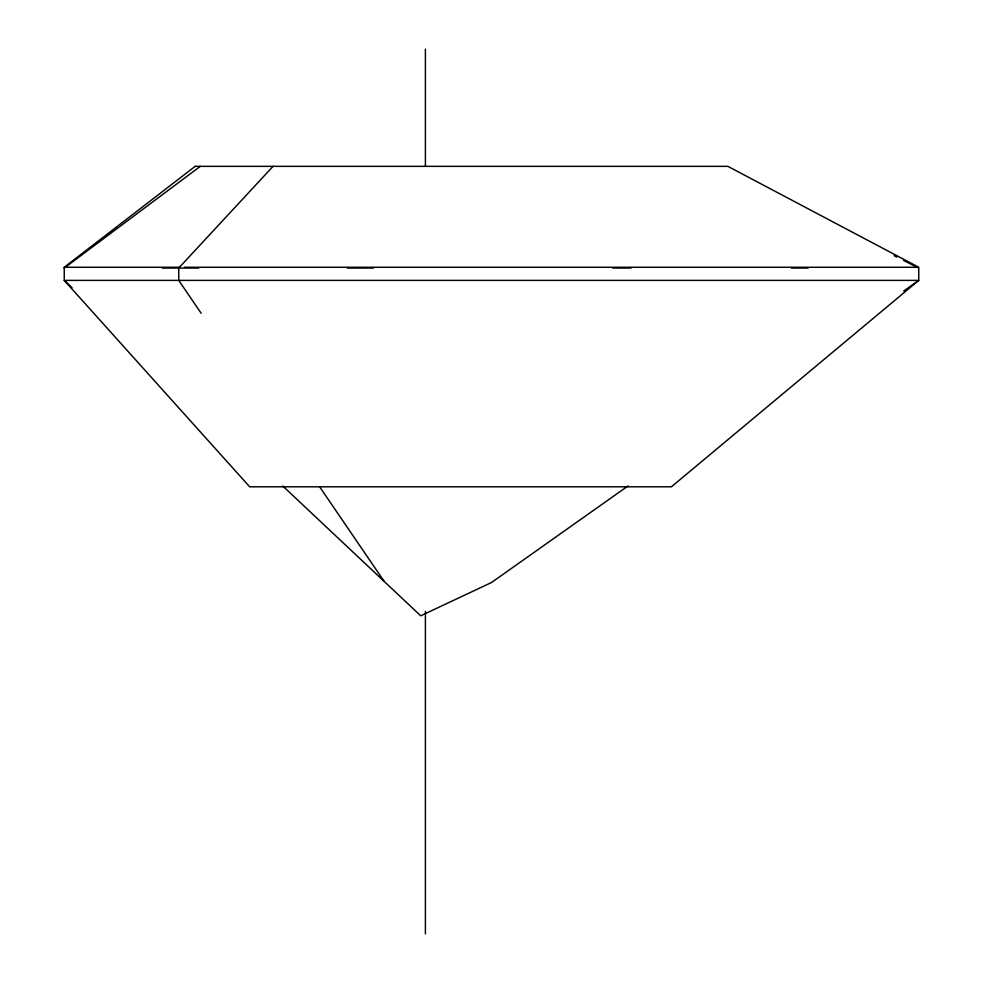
<?xml version="1.0" encoding="UTF-8"?>
<svg xmlns="http://www.w3.org/2000/svg" width="983" height="983" viewBox="0 0 983 983"><rect width="100%" height="100%" fill="white"/><g stroke="black" fill="none" stroke-linecap="round" stroke-linejoin="round"><path stroke-width="1.47" d="M273.028 166.348L178.734 268.064L178.734 280.388L201.183 313.282M903.684 260.507L918.749 268.064L918.749 280.388L671.414 486.806L249.67 486.806L64.251 280.388L64.251 267.265L195.162 166.348M64.251 268.064L200.299 166.348M628.063 485.934L491.5 582.514L420.724 615.813L282.797 486.032M903.709 291.017L918.749 280.388L64.251 280.388L72.054 287.724M195.027 166.348L727.875 166.348L918.749 267.265L184.583 267.265M64.251 267.265L179.25 267.265M162.183 268.064L198.664 268.064M347.355 268.064L373.417 268.064M612.692 268.064L631.061 268.064M791.389 268.064L808.223 268.064M894.1 255.691L896.84 257.067M319.5 486.61L384.267 581.506M425.406 49.15L425.406 165.881M425.406 611.303L425.406 933.85"/></g></svg>
